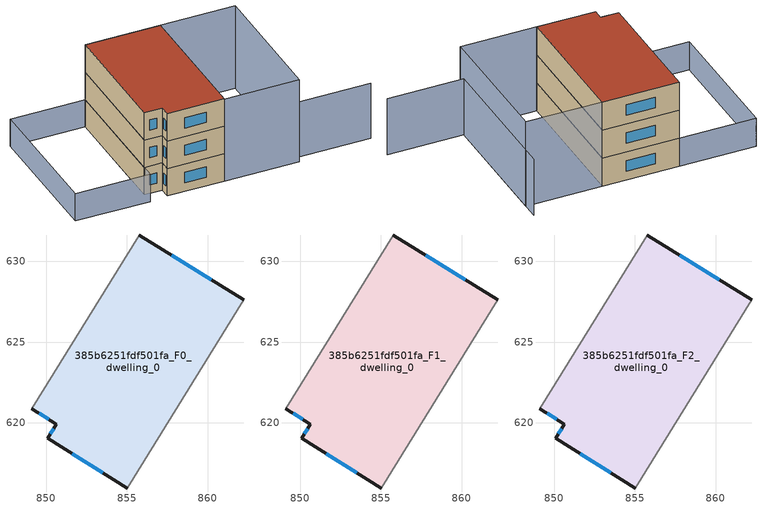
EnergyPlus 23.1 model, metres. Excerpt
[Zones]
385b6251fdf501fa_F0_dwelling_0
 floor ground (EU_floor_Construction): 862.23,627.61 855.03,615.97 850.09,619.04 850.64,619.93 849.11,620.88 855.76,631.63 z0
 wall outside (EU_wall_Construction): 862.23,627.61 855.76,631.63 / 849.11,620.88 850.64,619.93 850.09,619.04 855.03,615.97 z0:3
 wall adiabatic (EU_wall_Construction): 855.76,631.63 849.11,620.88 / 855.03,615.97 862.23,627.61 z0:3
 window (EU_Window_Construction): 860.21,628.86 857.77,630.38 / 851.63,618.08 853.49,616.93 / 850.47,619.65 850.26,619.32 / 849.59,620.58 850.16,620.22 z0.93:2.07
385b6251fdf501fa_F1_dwelling_0
 floor to 385b6251fdf501fa_F0_dwelling_0 (EU_floor_Construction): 862.23,627.61 855.03,615.97 850.09,619.04 850.64,619.93 849.11,620.88 855.76,631.63 z3
 wall outside (EU_wall_Construction): 862.23,627.61 855.76,631.63 / 849.11,620.88 850.64,619.93 850.09,619.04 855.03,615.97 z3:6
 wall adiabatic (EU_wall_Construction): 855.76,631.63 849.11,620.88 / 855.03,615.97 862.23,627.61 z3:6
 window (EU_Window_Construction): 860.21,628.86 857.77,630.38 / 851.63,618.08 853.49,616.93 / 850.47,619.65 850.26,619.32 / 849.59,620.58 850.16,620.22 z3.93:5.07
385b6251fdf501fa_F2_dwelling_0
 floor to 385b6251fdf501fa_F1_dwelling_0 (EU_floor_Construction): 862.23,627.61 855.03,615.97 850.09,619.04 850.64,619.93 849.11,620.88 855.76,631.63 z6
 wall outside (EU_wall_Construction): 862.23,627.61 855.76,631.63 / 849.11,620.88 850.64,619.93 850.09,619.04 855.03,615.97 z6:9
 wall adiabatic (EU_wall_Construction): 855.76,631.63 849.11,620.88 / 855.03,615.97 862.23,627.61 z6:9
 window (EU_Window_Construction): 860.21,628.86 857.77,630.38 / 851.63,618.08 853.49,616.93 / 850.47,619.65 850.26,619.32 / 849.59,620.58 850.16,620.22 z6.93:8.07
 roof outside (EU_roof_Construction): 855.03,615.97 862.23,627.61 855.76,631.63 849.11,620.88 850.64,619.93 850.09,619.04 z9
shading: 868.39,608.59 861.91,612.6 / 861.91,612.6 869.6,625.04 z0:6; 868.71,623.6 861.51,611.95 / 861.51,611.95 855.02,615.96 / 855.02,615.96 862.23,627.61 / 862.23,627.61 868.71,623.6 z0:9; 855.76,631.64 848.46,619.83 / 848.46,619.83 841.98,623.83 / 841.98,623.83 849.28,635.65 / 849.28,635.65 855.76,631.64 z0:3
[Building]
EU S2 Campaign: North Axis=0; Terrain=City; Solar Distribution=FullExterior
[Site:Location]
Montreal-Trudeau.Intl.AP: Latitude=45.4667; Longitude=-73.75; Time Zone=-5; Elevation=36
[SizingPeriod:WeatherFileDays]
AnnualSizingPeriod: Begin Month=1; Begin Day of Month=1; End Month=12; End Day of Month=31; Day of Week for Start Day=Monday; Use Weather File Daylight Saving Period=No; Use Weather File Rain and Snow Indicators=No
[MATERIAL]
EU_InternalMass_Material: Roughness=MediumRough; Thickness=0.1; Conductivity=1; Density=1800; Specific Heat=900; Thermal Absorptance=0.9; Solar Absorptance=0.7; Visible Absorptance=0.7
[MATERIAL:NOMASS] Roughness=MediumRough; Thermal Absorptance=0.9; Solar Absorptance=0.7; Visible Absorptance=0.7
Name | Thermal Resistance
EU_wall_NoMass; EU_floor_NoMass | 1.36485
EU_roof_NoMass | 2.55992
[WINDOWMATERIAL:SIMPLEGLAZINGSYSTEM]
EU_Window_SimpleGlazing: UFactor=3.92339; Solar Heat Gain Coefficient=0.8; Visible Transmittance=0.8
[CONSTRUCTION]
EU_wall_Construction: EU_wall_NoMass
EU_roof_Construction: EU_roof_NoMass
EU_floor_Construction: EU_floor_NoMass
EU_Window_Construction: EU_Window_SimpleGlazing
EU_InternalMass_Construction: EU_InternalMass_Material
[ZONE] Type=1; Multiplier=1; Ceiling Height=autocalculate; Volume=307.137; Floor Area=autocalculate; Part of Total Floor Area=Yes
385b6251fdf501fa_F0_dwelling_0; 385b6251fdf501fa_F1_dwelling_0; 385b6251fdf501fa_F2_dwelling_0
[INTERNALMASS] Construction=EU_InternalMass_Construction; Surface Area=102.379
Name | Zone or ZoneList
385b6251fdf501fa_F0_dwelling_0_EU_InternalMass | 385b6251fdf501fa_F0_dwelling_0
385b6251fdf501fa_F1_dwelling_0_EU_InternalMass | 385b6251fdf501fa_F1_dwelling_0
385b6251fdf501fa_F2_dwelling_0_EU_InternalMass | 385b6251fdf501fa_F2_dwelling_0
[OTHEREQUIPMENT] Fuel Type=Electricity; Design Level Calculation Method=Watts/Area; Power per Zone Floor Area=1; Fraction Latent=0; Fraction Radiant=0; Fraction Lost=0; Carbon Dioxide Generation Rate=0; EndUse Subcategory=EU_Step8_InternalGains
Name | Zone or ZoneList or Space or SpaceList | Schedule
EU_Step8_InternalGain_385b6251fdf501fa_F0_dwelling_0_f000 | 385b6251fdf501fa_F0_dwelling_0 | EU_Step8_GainSchedule_385b6251fdf501fa_F0_dwelling_0_f000
EU_Step8_InternalGain_385b6251fdf501fa_F1_dwelling_0_f000 | 385b6251fdf501fa_F1_dwelling_0 | EU_Step8_GainSchedule_385b6251fdf501fa_F1_dwelling_0_f000
EU_Step8_InternalGain_385b6251fdf501fa_F2_dwelling_0_f000 | 385b6251fdf501fa_F2_dwelling_0 | EU_Step8_GainSchedule_385b6251fdf501fa_F2_dwelling_0_f000
[ZONEVENTILATION:DESIGNFLOWRATE] Schedule=EU_AlwaysOn; Design Flow Rate Calculation Method=AirChanges/Hour; Air Changes per Hour=0.860309; Ventilation Type=Natural; Fan Pressure Rise=0; Fan Total Efficiency=1; Constant Term Coefficient=1; Temperature Term Coefficient=0; Velocity Term Coefficient=0; Velocity Squared Term Coefficient=0; Minimum Indoor Temperature=-100; Maximum Indoor Temperature=100; Delta Temperature=-100; Minimum Outdoor Temperature=-100; Maximum Outdoor Temperature=100; Maximum Wind Speed=40
Name | Zone or ZoneList or Space or SpaceList
EU_ConstantAir_385b6251fdf501fa_F0_dwelling_0 | 385b6251fdf501fa_F0_dwelling_0
EU_ConstantAir_385b6251fdf501fa_F1_dwelling_0 | 385b6251fdf501fa_F1_dwelling_0
EU_ConstantAir_385b6251fdf501fa_F2_dwelling_0 | 385b6251fdf501fa_F2_dwelling_0
[HVACTEMPLATE:THERMOSTAT] Constant Heating Setpoint=20; Constant Cooling Setpoint=50
EU_HeatOnly_385b6251fdf501fa_F0_dwelling_0; EU_HeatOnly_385b6251fdf501fa_F1_dwelling_0; EU_HeatOnly_385b6251fdf501fa_F2_dwelling_0
[HVACTEMPLATE:ZONE:IDEALLOADSAIRSYSTEM] System Availability Schedule=EU_AlwaysOn; Maximum Heating Supply Air Temperature=50; Minimum Cooling Supply Air Temperature=13; Maximum Heating Supply Air Humidity Ratio=0.0156; Minimum Cooling Supply Air Humidity Ratio=0.0077; Heating Limit=NoLimit; Cooling Limit=NoLimit; Heating Availability Schedule=EU_AlwaysOn; Cooling Availability Schedule=EU_CoolingOff; Dehumidification Control Type=ConstantSensibleHeatRatio; Cooling Sensible Heat Ratio=0.7; Dehumidification Setpoint=60; Humidification Control Type=None; Humidification Setpoint=30; Outdoor Air Method=None; Outdoor Air Flow Rate per Person=0.00944; Outdoor Air Flow Rate per Zone Floor Area=0; Outdoor Air Flow Rate per Zone=0; Demand Controlled Ventilation Type=None; Outdoor Air Economizer Type=NoEconomizer; Heat Recovery Type=None; Sensible Heat Recovery Effectiveness=0.7; Latent Heat Recovery Effectiveness=0.65
Name | Template Thermostat
385b6251fdf501fa_F0_dwelling_0 | EU_HeatOnly_385b6251fdf501fa_F0_dwelling_0
385b6251fdf501fa_F1_dwelling_0 | EU_HeatOnly_385b6251fdf501fa_F1_dwelling_0
385b6251fdf501fa_F2_dwelling_0 | EU_HeatOnly_385b6251fdf501fa_F2_dwelling_0
[SIZING:ZONE] Zone Cooling Design Supply Air Temperature Input Method=SupplyAirTemperature; Zone Cooling Design Supply Air Temperature=13; Zone Heating Design Supply Air Temperature Input Method=SupplyAirTemperature; Zone Heating Design Supply Air Temperature=50; Zone Cooling Design Supply Air Humidity Ratio=0.008; Zone Heating Design Supply Air Humidity Ratio=0.008; Cooling Design Air Flow Method=DesignDay; Cooling Design Air Flow Rate=0; Cooling Minimum Air Flow per Zone Floor Area=0.000762; Cooling Minimum Air Flow=0; Cooling Minimum Air Flow Fraction=0.2; Heating Design Air Flow Method=DesignDay; Heating Design Air Flow Rate=0; Heating Maximum Air Flow per Zone Floor Area=0.002032; Heating Maximum Air Flow=0.141576; Heating Maximum Air Flow Fraction=0.3; Account for Dedicated Outdoor Air System=No; Dedicated Outdoor Air System Control Strategy=NeutralSupplyAir; Dedicated Outdoor Air Low Setpoint Temperature for Design=autosize; Dedicated Outdoor Air High Setpoint Temperature for Design=autosize; Zone Load Sizing Method=Sensible Load Only No Latent Load; Zone Latent Cooling Design Supply Air Humidity Ratio Input Method=HumidityRatioDifference; Zone Cooling Design Supply Air Humidity Ratio Difference=0.005; Zone Latent Heating Design Supply Air Humidity Ratio Input Method=HumidityRatioDifference; Zone Humidification Design Supply Air Humidity Ratio Difference=0.005
385b6251fdf501fa_F0_dwelling_0; 385b6251fdf501fa_F1_dwelling_0; 385b6251fdf501fa_F2_dwelling_0
[SCHEDULE:CONSTANT]
Name | Hourly Value
EU_AlwaysOn | 1
EU_CoolingOff | 0
[SCHEDULE:FILE] Column Number=1; Rows to Skip at Top=0; Number of Hours of Data=8760; Column Separator=Comma; Interpolate to Timestep=No; Minutes per Item=60; Adjust Schedule for Daylight Savings=Yes
Name | File
EU_Step8_GainSchedule_385b6251fdf501fa_F0_dwelling_0_f000 | ../../schedules/385b6251fdf501fa/385b6251fdf501fa_F0_dwelling_0_f000_gain.csv
EU_Step8_GainSchedule_385b6251fdf501fa_F1_dwelling_0_f000 | ../../schedules/385b6251fdf501fa/385b6251fdf501fa_F1_dwelling_0_f000_gain.csv
EU_Step8_GainSchedule_385b6251fdf501fa_F2_dwelling_0_f000 | ../../schedules/385b6251fdf501fa/385b6251fdf501fa_F2_dwelling_0_f000_gain.csv
